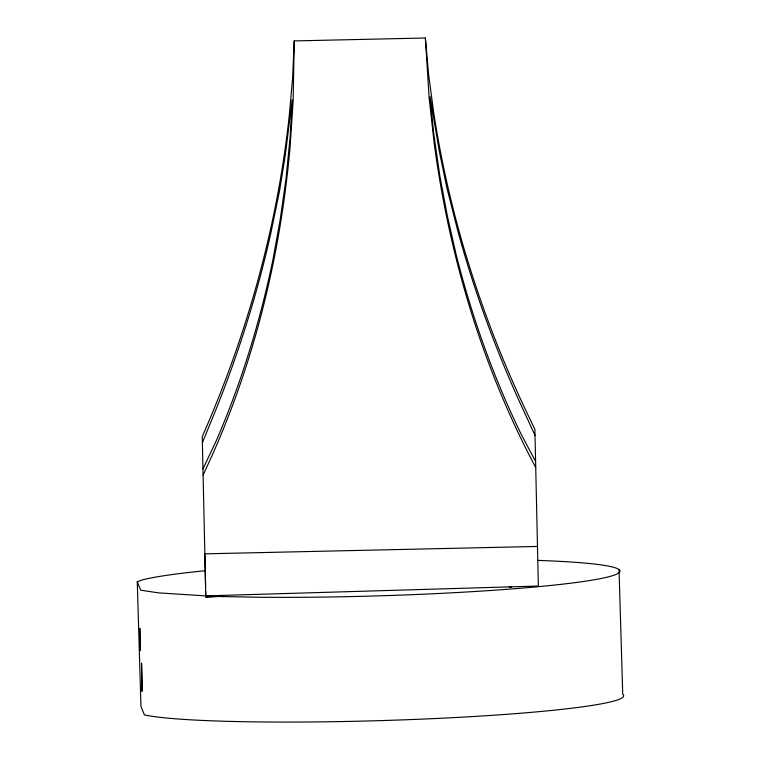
<?xml version="1.0" encoding="UTF-8"?>
<svg xmlns="http://www.w3.org/2000/svg" width="760" height="760" viewBox="0 0 760 760"><rect width="100%" height="100%" fill="white"/><g stroke="black" fill="none" stroke-linecap="round" stroke-linejoin="round"><path stroke-width="1.14" d="M204.915 570.75A244.644 17.594 -1.7 0 0 142.186 579.937L137.266 581.77L140.724 590.197L158.612 592.876L205.656 595.887L538.365 586.036L534.878 429.286L534.071 427.566C485.089 328.139 450.205 221.445 433.58 111.758L428.611 74.585L425.381 38L294.234 40.916L292.638 77.615L289.322 114.969C277.599 225.283 247.494 333.422 202.977 434.938L202.245 436.686L205.827 597.483L218.376 596.467L257.953 597.246A244.644 17.594 -1.7 0 0 575.481 582.578A244.644 17.594 -1.7 0 0 537.519 560.386M202.388 442.728L215.678 410.238C238.802 352.564 257.545 293.065 270.997 232.38L279.537 190.912L285.409 154.451L292.115 99.778L290.216 136.144L285.959 179.132L280.183 219.716L272.925 259.768C260.053 321.708 241.461 382.47 216.353 440.572L202.968 468.92M203.1 474.971L203.832 473.442C252.206 371.222 280.012 259.939 290.044 147.478L293.151 100.843L294.234 40.916M218.376 596.467L205.656 595.887L205.694 591.565M204.858 553.841L537.481 546.44M205.656 595.887L223.43 596.562M509.162 586.9L511.508 587.157M535.591 461.519L520.961 433.798C493.297 376.874 472.017 316.996 456.399 255.683L447.374 215.992L439.793 175.712L433.637 132.952L430.112 96.71L439.242 151.031L446.728 187.188L457.111 228.237C473.242 288.268 494.617 346.864 520.286 403.465L535.011 435.328M535.724 467.571L534.936 466.079C482.058 366.111 449.331 256.177 434.311 144.267L429.124 97.822L425.381 38M619.039 569.63L622.734 694.327A244.644 17.594 -1.7 0 1 424.374 719.017A244.644 17.594 -1.7 0 1 144.409 714.894L140.961 706.467L137.266 581.77M204.896 555.522L205.57 585.808M139.821 628.472L140.154 650.55L139.821 628.472M141.569 663.233L142.101 691.192L141.569 663.233"/></g></svg>
